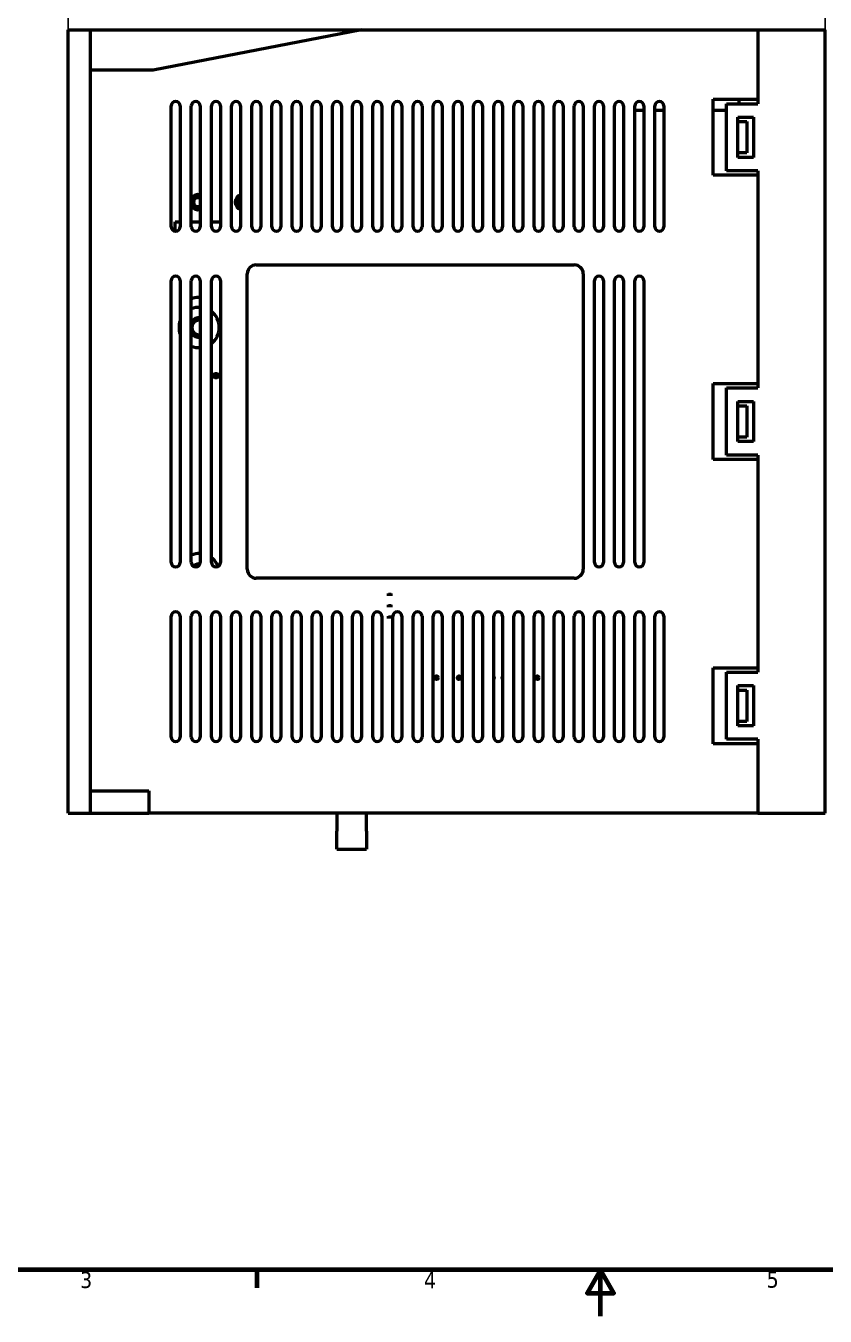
# Model space of a CAD drawing. Header units: millimetres. Extents: x 2121 to 4904, y 892 to 1933.
# Drawn here: x 2478 to 2835, y 1065 to 1642 of the extents above; entities that cross this region are included whole.
import ezdxf

# ---------------------------------------------------------------- set-up
doc = ezdxf.new("R2010")
doc.units = ezdxf.units.MM
doc.header["$LTSCALE"] = 1.8
for name, color, linetype, lineweight in [('경계(ISO)', 7, 'Continuous', 70), ('외형선(ISO)', 7, 'Continuous', 50), ('치수(ISO)', 7, 'Continuous', 25)]:
    doc.layers.add(name, color=color, linetype=linetype, lineweight=lineweight)
doc.styles.add('주 문자 (ISO)', font='')
doc.styles.add('주 텍스트 (ISO)', font='')
doc.styles.get('주 문자 (ISO)').set_extended_font_data('Tahoma')
doc.styles.get('주 텍스트 (ISO)').set_extended_font_data('Tahoma')
doc.dimstyles.new('기본값 (ISO)', dxfattribs={"dimscale": 1.8, "dimtxt": 3.5, "dimasz": 2.5, "dimexe": 3.175, "dimexo": 0, "dimgap": 0.762, "dimtad": 1, "dimrnd": 1e-08, "dimzin": 0, "dimtxsty": '주 텍스트 (ISO)', "dimcen": 0.09, "dimdle": 10, "dimclrd": 256, "dimclre": 256, "dimclrt": 256, "dimazin": 0, "dimtfac": 1.001486, "dimtmove": 0, "dimatfit": 3, "dimfxl": 1, "dimtolj": 1, "dimtzin": 0, "dimlwd": -1, "dimlwe": -1, "dimarcsym": 0})

# ---------------------------------------------------------------- blocks, each defined once
blk = doc.blocks.new('경계 Default Border')
at = {"layer": '경계(ISO)'}
blk.add_line((222.75, 10), (222.75, 6.1), dxfattribs=at)
at = {"layer": '경계(ISO)', "flags": 128}
for points in [[(10, 10), (10, 410), (584, 410), (584, 10), (10, 10)], [(297, 0), (297, 10), (294.11, 5), (299.89, 5), (297, 10)]]:
    blk.add_lwpolyline(points, dxfattribs=at)
at = {"layer": '경계(ISO)', "char_height": 3.5, "attachment_point": 7, "style": '주 텍스트 (ISO)'}
for s, insert in [('3', (184.51, 6.03)), ('4', (258.85, 6.03)), ('5', (332.9, 6.1))]:
    blk.add_mtext(s, dxfattribs=dict(at, insert=insert))
blk = doc.blocks.new('*D801')
at = {"layer": 'Defpoints', "color": 0}
for p in [(2496.96, 1668.37), (2496.96, 1639.8), (2834.96, 1639.8)]:
    blk.add_point(p, dxfattribs=at)
at = {"layer": '치수(ISO)', "color": 7}
for p, q in [((2496.96, 1639.8), (2496.96, 1674.09)), ((2834.96, 1639.8), (2834.96, 1674.09)), ((2830.46, 1668.37), (2501.46, 1668.37))]:
    blk.add_line(p, q, dxfattribs=at)
for points in [[(2501.46, 1669.12), (2501.46, 1667.62), (2496.96, 1668.37)], [(2830.46, 1667.62), (2830.46, 1669.12), (2834.96, 1668.37)]]:
    blk.add_solid(points, dxfattribs=at)
at = {"layer": '치수(ISO)', "color": 7, "insert": (2659.52, 1676.3), "char_height": 6.3, "attachment_point": 1, "style": '주 문자 (ISO)'}
blk.add_mtext('\\A1;169', dxfattribs=at)

msp = doc.modelspace()

# ---------------------------------------------------------------- linework, layer by layer
at = {"layer": '외형선(ISO)', "color": 7}
for p, q in [((2496.958, 1289.801), (2496.958, 1639.801)), ((2496.958, 1639.801), (2506.958, 1639.801)), ((2506.958, 1289.801), (2506.958, 1639.801)), ((2506.958, 1639.801), (2627.958, 1639.801)), ((2627.958, 1639.801), (2534.958, 1621.801)), ((2627.958, 1639.801), (2804.958, 1639.801)), ((2804.958, 1639.801), (2804.958, 1608.801)), ((2804.958, 1639.801), (2804.958, 1606.801)), ((2804.958, 1639.801), (2834.958, 1639.801)), ((2834.958, 1289.801), (2834.958, 1639.801)), ((2506.958, 1299.801), (2506.958, 1621.801)), ((2534.958, 1621.801), (2506.958, 1621.801)), ((2784.958, 1574.801), (2784.958, 1608.801)), ((2784.958, 1608.801), (2804.958, 1608.801)), ((2796.358, 1608.801), (2796.358, 1606.801)), ((2542.958, 1551.801), (2542.958, 1605.801)), ((2546.958, 1605.801), (2546.958, 1551.801)), ((2551.958, 1551.801), (2551.958, 1605.801)), ((2555.958, 1605.801), (2555.958, 1551.801)), ((2560.958, 1551.801), (2560.958, 1605.801)), ((2564.958, 1605.801), (2564.958, 1551.801)), ((2569.958, 1551.801), (2569.958, 1605.801)), ((2573.958, 1605.801), (2573.958, 1551.801)), ((2578.958, 1551.801), (2578.958, 1605.801)), ((2582.958, 1605.801), (2582.958, 1551.801)), ((2587.958, 1551.801), (2587.958, 1605.801)), ((2591.958, 1605.801), (2591.958, 1551.801)), ((2596.958, 1551.801), (2596.958, 1605.801)), ((2600.958, 1605.801), (2600.958, 1551.801)), ((2605.958, 1551.801), (2605.958, 1605.801)), ((2609.958, 1605.801), (2609.958, 1551.801)), ((2614.958, 1551.801), (2614.958, 1605.801)), ((2618.958, 1605.801), (2618.958, 1551.801)), ((2623.958, 1551.801), (2623.958, 1605.801)), ((2627.958, 1605.801), (2627.958, 1551.801)), ((2632.958, 1551.801), (2632.958, 1605.801)), ((2636.958, 1605.801), (2636.958, 1551.801)), ((2641.958, 1551.801), (2641.958, 1605.801)), ((2645.958, 1605.801), (2645.958, 1551.801)), ((2650.958, 1551.801), (2650.958, 1605.801)), ((2654.958, 1605.801), (2654.958, 1551.801)), ((2659.958, 1551.801), (2659.958, 1605.801)), ((2663.958, 1605.801), (2663.958, 1551.801)), ((2668.958, 1551.801), (2668.958, 1605.801)), ((2672.958, 1605.801), (2672.958, 1551.801)), ((2677.958, 1551.801), (2677.958, 1605.801)), ((2681.958, 1605.801), (2681.958, 1551.801)), ((2686.958, 1551.801), (2686.958, 1605.801)), ((2690.958, 1605.801), (2690.958, 1551.801)), ((2695.958, 1551.801), (2695.958, 1605.801)), ((2699.958, 1605.801), (2699.958, 1551.801)), ((2704.958, 1551.801), (2704.958, 1605.801)), ((2708.958, 1605.801), (2708.958, 1551.801)), ((2713.958, 1551.801), (2713.958, 1605.801)), ((2717.958, 1605.801), (2717.958, 1551.801)), ((2722.958, 1551.801), (2722.958, 1605.801)), ((2726.958, 1605.801), (2726.958, 1551.801)), ((2731.958, 1551.801), (2731.958, 1605.801)), ((2735.958, 1605.801), (2735.958, 1551.801)), ((2740.958, 1551.801), (2740.958, 1605.801)), ((2744.958, 1605.801), (2744.958, 1551.801)), ((2749.958, 1551.801), (2749.958, 1605.801)), ((2753.958, 1603.801), (2749.958, 1603.801)), ((2753.958, 1605.801), (2753.958, 1551.801)), ((2758.958, 1551.801), (2758.958, 1605.801)), ((2762.958, 1603.801), (2758.958, 1603.801)), ((2762.958, 1605.801), (2762.958, 1551.801)), ((2790.958, 1603.801), (2784.958, 1603.801)), ((2790.958, 1576.801), (2790.958, 1606.801)), ((2790.958, 1606.801), (2804.958, 1606.801)), ((2795.958, 1600.801), (2802.958, 1600.801)), ((2795.958, 1582.801), (2795.958, 1600.801)), ((2795.958, 1598.801), (2799.958, 1598.801)), ((2795.958, 1584.801), (2795.958, 1598.801)), ((2799.958, 1598.801), (2799.958, 1584.801)), ((2802.958, 1600.801), (2802.958, 1582.801)), ((2799.958, 1584.801), (2795.958, 1584.801)), ((2802.958, 1582.801), (2795.958, 1582.801)), ((2804.958, 1574.801), (2784.958, 1574.801)), ((2804.958, 1576.801), (2790.958, 1576.801)), ((2804.958, 1576.801), (2804.958, 1479.801)), ((2804.958, 1574.801), (2804.958, 1481.801)), ((2552.458, 1565.105), (2552.458, 1562.801)), ((2572.458, 1565.105), (2572.458, 1562.801)), ((2544.678, 1549.821), (2544.678, 1554.001)), ((2544.678, 1554.001), (2546.958, 1554.001)), ((2551.958, 1554.001), (2555.958, 1554.001)), ((2560.958, 1554.001), (2564.958, 1554.001)), ((2580.958, 1534.801), (2722.958, 1534.801)), ((2576.958, 1398.801), (2576.958, 1530.801)), ((2726.958, 1530.801), (2726.958, 1398.801)), ((2542.958, 1401.801), (2542.958, 1527.801)), ((2546.958, 1527.801), (2546.958, 1401.801)), ((2551.958, 1401.801), (2551.958, 1527.801)), ((2555.958, 1527.801), (2555.958, 1401.801)), ((2560.958, 1401.801), (2560.958, 1527.801)), ((2564.958, 1527.801), (2564.958, 1401.801)), ((2731.958, 1401.801), (2731.958, 1527.801)), ((2735.958, 1527.801), (2735.958, 1401.801)), ((2740.958, 1401.801), (2740.958, 1527.801)), ((2744.958, 1527.801), (2744.958, 1401.801)), ((2749.958, 1401.801), (2749.958, 1527.801)), ((2753.958, 1527.801), (2753.958, 1401.801)), ((2553.349, 1510.548), (2551.958, 1508.139)), ((2555.958, 1503.101), (2553.267, 1503.101)), ((2784.958, 1447.801), (2784.958, 1481.801)), ((2784.958, 1481.801), (2804.958, 1481.801)), ((2790.958, 1479.801), (2804.958, 1479.801)), ((2790.958, 1449.801), (2790.958, 1479.801)), ((2795.958, 1455.801), (2795.958, 1473.801)), ((2795.958, 1473.801), (2802.958, 1473.801)), ((2795.958, 1471.801), (2799.958, 1471.801)), ((2795.958, 1457.801), (2795.958, 1471.801)), ((2799.958, 1471.801), (2799.958, 1457.801)), ((2802.958, 1473.801), (2802.958, 1455.801)), ((2799.958, 1457.801), (2795.958, 1457.801)), ((2802.958, 1455.801), (2795.958, 1455.801)), ((2804.958, 1447.801), (2784.958, 1447.801)), ((2804.958, 1449.801), (2790.958, 1449.801)), ((2804.958, 1449.801), (2804.958, 1352.801)), ((2804.958, 1447.801), (2804.958, 1354.801)), ((2555.478, 1400.501), (2553.267, 1400.501)), ((2722.958, 1394.801), (2580.958, 1394.801)), ((2640.038, 1387.489), (2640.038, 1388.019)), ((2640.038, 1386.959), (2640.038, 1387.489)), ((2641.158, 1387.489), (2640.038, 1387.489)), ((2641.158, 1387.489), (2641.158, 1388.019)), ((2641.158, 1386.959), (2641.158, 1387.489)), ((2640.038, 1382.409), (2640.038, 1382.939)), ((2640.038, 1381.879), (2640.038, 1382.409)), ((2641.158, 1382.409), (2640.038, 1382.409)), ((2641.158, 1382.409), (2641.158, 1382.939)), ((2641.158, 1381.879), (2641.158, 1382.409)), ((2542.958, 1323.801), (2542.958, 1377.801)), ((2546.958, 1377.801), (2546.958, 1323.801)), ((2551.958, 1323.801), (2551.958, 1377.801)), ((2555.958, 1377.801), (2555.958, 1323.801)), ((2560.958, 1323.801), (2560.958, 1377.801)), ((2564.958, 1377.801), (2564.958, 1323.801)), ((2569.958, 1323.801), (2569.958, 1377.801)), ((2573.958, 1377.801), (2573.958, 1323.801)), ((2578.958, 1323.801), (2578.958, 1377.801)), ((2582.958, 1377.801), (2582.958, 1323.801)), ((2587.958, 1323.801), (2587.958, 1377.801)), ((2591.958, 1377.801), (2591.958, 1323.801)), ((2596.958, 1323.801), (2596.958, 1377.801)), ((2600.958, 1377.801), (2600.958, 1323.801)), ((2605.958, 1323.801), (2605.958, 1377.801)), ((2609.958, 1377.801), (2609.958, 1323.801)), ((2614.958, 1323.801), (2614.958, 1377.801)), ((2618.958, 1377.801), (2618.958, 1323.801)), ((2623.958, 1323.801), (2623.958, 1377.801)), ((2627.958, 1377.801), (2627.958, 1323.801)), ((2632.958, 1323.801), (2632.958, 1377.801)), ((2636.958, 1377.801), (2636.958, 1323.801)), ((2640.038, 1377.329), (2640.038, 1377.859)), ((2640.038, 1376.799), (2640.038, 1377.329)), ((2641.158, 1377.329), (2640.038, 1377.329)), ((2641.158, 1377.329), (2641.158, 1377.859)), ((2641.158, 1376.799), (2641.158, 1377.329)), ((2641.958, 1323.801), (2641.958, 1377.801)), ((2645.958, 1377.801), (2645.958, 1323.801)), ((2650.958, 1323.801), (2650.958, 1377.801)), ((2654.958, 1377.801), (2654.958, 1323.801)), ((2659.958, 1323.801), (2659.958, 1377.801)), ((2663.958, 1377.801), (2663.958, 1323.801)), ((2668.958, 1323.801), (2668.958, 1377.801)), ((2672.958, 1377.801), (2672.958, 1323.801)), ((2677.958, 1323.801), (2677.958, 1377.801)), ((2681.958, 1377.801), (2681.958, 1323.801)), ((2686.958, 1323.801), (2686.958, 1377.801)), ((2690.958, 1377.801), (2690.958, 1323.801)), ((2695.958, 1323.801), (2695.958, 1377.801)), ((2699.958, 1377.801), (2699.958, 1323.801)), ((2704.958, 1323.801), (2704.958, 1377.801)), ((2708.958, 1377.801), (2708.958, 1323.801)), ((2713.958, 1323.801), (2713.958, 1377.801)), ((2717.958, 1377.801), (2717.958, 1323.801)), ((2722.958, 1323.801), (2722.958, 1377.801)), ((2726.958, 1377.801), (2726.958, 1323.801)), ((2731.958, 1323.801), (2731.958, 1377.801)), ((2735.958, 1377.801), (2735.958, 1323.801)), ((2740.958, 1323.801), (2740.958, 1377.801)), ((2744.958, 1377.801), (2744.958, 1323.801)), ((2749.958, 1323.801), (2749.958, 1377.801)), ((2753.958, 1377.801), (2753.958, 1323.801)), ((2758.958, 1323.801), (2758.958, 1377.801)), ((2762.958, 1377.801), (2762.958, 1323.801)), ((2784.958, 1320.801), (2784.958, 1354.801)), ((2784.958, 1354.801), (2804.958, 1354.801)), ((2790.958, 1352.801), (2804.958, 1352.801)), ((2790.958, 1322.801), (2790.958, 1352.801)), ((2795.958, 1328.801), (2795.958, 1346.801)), ((2795.958, 1346.801), (2802.958, 1346.801)), ((2795.958, 1344.801), (2799.958, 1344.801)), ((2795.958, 1330.801), (2795.958, 1344.801)), ((2799.958, 1344.801), (2799.958, 1330.801)), ((2802.958, 1346.801), (2802.958, 1328.801)), ((2799.958, 1330.801), (2795.958, 1330.801)), ((2802.958, 1328.801), (2795.958, 1328.801)), ((2804.958, 1320.801), (2784.958, 1320.801)), ((2804.958, 1322.801), (2790.958, 1322.801)), ((2804.958, 1322.801), (2804.958, 1289.801)), ((2804.958, 1320.801), (2804.958, 1289.801)), ((2506.958, 1299.801), (2532.958, 1299.801)), ((2532.958, 1299.801), (2532.958, 1289.801)), ((2496.958, 1289.801), (2506.958, 1289.801)), ((2506.958, 1289.801), (2532.958, 1289.801)), ((2804.958, 1289.801), (2532.958, 1289.801)), ((2616.958, 1289.801), (2616.958, 1281.801)), ((2630.158, 1281.801), (2630.158, 1289.801)), ((2804.958, 1289.801), (2834.958, 1289.801)), ((2616.958, 1273.801), (2616.958, 1281.801)), ((2630.158, 1281.801), (2630.158, 1273.801)), ((2616.958, 1273.801), (2630.158, 1273.801))]:
    msp.add_line(p, q, dxfattribs=at)
for centre, radius in [((2562.958, 1485.301), 1), ((2562.958, 1485.301), 0.45), ((2661.458, 1350.301), 0.8), ((2671.458, 1350.301), 0.8), ((2706.458, 1350.301), 0.8)]:
    msp.add_circle(centre, radius, dxfattribs=at)
for centre, radius, start, end in [((2544.958, 1605.801), 2, 0, 180), ((2553.958, 1605.801), 2, 0, 180), ((2562.958, 1605.801), 2, 0, 180), ((2571.958, 1605.801), 2, 0, 180), ((2580.958, 1605.801), 2, 0, 180), ((2589.958, 1605.801), 2, 0, 180), ((2598.958, 1605.801), 2, 0, 180), ((2607.958, 1605.801), 2, 0, 180), ((2616.958, 1605.801), 2, 0, 180), ((2625.958, 1605.801), 2, 0, 180), ((2634.958, 1605.801), 2, 0, 180), ((2643.958, 1605.801), 2, 0, 180), ((2652.958, 1605.801), 2, 0, 180), ((2661.958, 1605.801), 2, 0, 180), ((2670.958, 1605.801), 2, 0, 180), ((2679.958, 1605.801), 2, 0, 180), ((2688.958, 1605.801), 2, 0, 180), ((2697.958, 1605.801), 2, 0, 180), ((2706.958, 1605.801), 2, 0, 180), ((2715.958, 1605.801), 2, 0, 180), ((2724.958, 1605.801), 2, 0, 180), ((2733.958, 1605.801), 2, 0, 180), ((2742.958, 1605.801), 2, 0, 180), ((2751.958, 1605.801), 2, 0, 180), ((2760.958, 1605.801), 2, 0, 180), ((2554.958, 1562.801), 3.4, 72.895365, 151.927513), ((2554.958, 1562.801), 2.5, 66.421822, 293.578178), ((2554.958, 1562.801), 2, 60, 300), ((2574.958, 1562.801), 3.4, 107.104635, 252.895365), ((2574.958, 1562.801), 2.5, 113.578178, 246.421822), ((2574.958, 1562.801), 2, 120, 240), ((2554.958, 1562.801), 3.4, 208.072487, 287.104635), ((2544.958, 1551.801), 2, 180, 0), ((2553.958, 1551.801), 2, 180, 0), ((2562.958, 1551.801), 2, 180, 0), ((2571.958, 1551.801), 2, 180, 0), ((2580.958, 1551.801), 2, 180, 0), ((2589.958, 1551.801), 2, 180, 0), ((2598.958, 1551.801), 2, 180, 0), ((2607.958, 1551.801), 2, 180, 0), ((2616.958, 1551.801), 2, 180, 0), ((2625.958, 1551.801), 2, 180, 0), ((2634.958, 1551.801), 2, 180, 0), ((2643.958, 1551.801), 2, 180, 0), ((2652.958, 1551.801), 2, 180, 0), ((2661.958, 1551.801), 2, 180, 0), ((2670.958, 1551.801), 2, 180, 0), ((2679.958, 1551.801), 2, 180, 0), ((2688.958, 1551.801), 2, 180, 0), ((2697.958, 1551.801), 2, 180, 0), ((2706.958, 1551.801), 2, 180, 0), ((2715.958, 1551.801), 2, 180, 0), ((2724.958, 1551.801), 2, 180, 0), ((2733.958, 1551.801), 2, 180, 0), ((2742.958, 1551.801), 2, 180, 0), ((2751.958, 1551.801), 2, 180, 0), ((2760.958, 1551.801), 2, 180, 0), ((2580.958, 1530.801), 4, 90, 180), ((2722.958, 1530.801), 4, 0, 90), ((2544.958, 1527.801), 2, 0, 180), ((2553.958, 1527.801), 2, 0, 180), ((2562.958, 1527.801), 2, 0, 180), ((2733.958, 1527.801), 2, 0, 180), ((2742.958, 1527.801), 2, 0, 180), ((2751.958, 1527.801), 2, 0, 180), ((2555.458, 1506.801), 13.398, 101.926047, 105.14347), ((2555.458, 1506.801), 13.4, 87.861601, 101.631293), ((2555.458, 1506.801), 9, 86.815261, 112.88538), ((2555.458, 1506.801), 4.33, 83.368561, 143.93751), ((2555.458, 1506.801), 4.3, 83.322595, 119.368846), ((2555.458, 1506.801), 9, 307.669887, 52.330113), ((2555.458, 1506.801), 9, 160.811864, 199.188136), ((2555.458, 1506.801), 3.242, 81.128103, 278.871897), ((2555.458, 1506.801), 4.3, 215.515984, 239.368846), ((2555.458, 1506.801), 4.33, 216.06249, 276.631439), ((2555.458, 1506.801), 9, 247.11462, 273.184739), ((2544.958, 1401.801), 2, 180, 0), ((2555.458, 1396.801), 9, 86.815261, 112.88538), ((2553.958, 1401.801), 2, 180, 0), ((2555.458, 1396.801), 4.33, 84.986856, 128.411633), ((2555.458, 1396.801), 9, 20.941502, 52.330113), ((2562.958, 1401.801), 2, 180, 0), ((2733.958, 1401.801), 2, 180, 0), ((2742.958, 1401.801), 2, 180, 0), ((2751.958, 1401.801), 2, 180, 0), ((2555.458, 1396.801), 4.3, 120.631154, 128.301849), ((2555.458, 1396.801), 3.242, 102.592463, 110.806026), ((2580.958, 1398.801), 4, 180, 270), ((2722.958, 1398.801), 4, 270, 0), ((2544.958, 1377.801), 2, 0, 180), ((2553.958, 1377.801), 2, 0, 180), ((2562.958, 1377.801), 2, 0, 180), ((2571.958, 1377.801), 2, 0, 180), ((2580.958, 1377.801), 2, 0, 180), ((2589.958, 1377.801), 2, 0, 180), ((2598.958, 1377.801), 2, 0, 180), ((2607.958, 1377.801), 2, 0, 180), ((2616.958, 1377.801), 2, 0, 180), ((2625.958, 1377.801), 2, 0, 180), ((2634.958, 1377.801), 2, 0, 180), ((2643.958, 1377.801), 2, 0, 180), ((2652.958, 1377.801), 2, 0, 180), ((2661.958, 1377.801), 2, 0, 180), ((2670.958, 1377.801), 2, 0, 180), ((2679.958, 1377.801), 2, 0, 180), ((2688.958, 1377.801), 2, 0, 180), ((2697.958, 1377.801), 2, 0, 180), ((2706.958, 1377.801), 2, 0, 180), ((2715.958, 1377.801), 2, 0, 180), ((2724.958, 1377.801), 2, 0, 180), ((2733.958, 1377.801), 2, 0, 180), ((2742.958, 1377.801), 2, 0, 180), ((2751.958, 1377.801), 2, 0, 180), ((2760.958, 1377.801), 2, 0, 180), ((2686.458, 1350.301), 0.8, 308.682187, 51.317813), ((2691.458, 1350.301), 0.8, 128.682187, 231.317813), ((2544.958, 1323.801), 2, 180, 0), ((2553.958, 1323.801), 2, 180, 0), ((2562.958, 1323.801), 2, 180, 0), ((2571.958, 1323.801), 2, 180, 0), ((2580.958, 1323.801), 2, 180, 0), ((2589.958, 1323.801), 2, 180, 0), ((2598.958, 1323.801), 2, 180, 0), ((2607.958, 1323.801), 2, 180, 0), ((2616.958, 1323.801), 2, 180, 0), ((2625.958, 1323.801), 2, 180, 0), ((2634.958, 1323.801), 2, 180, 0), ((2643.958, 1323.801), 2, 180, 0), ((2652.958, 1323.801), 2, 180, 0), ((2661.958, 1323.801), 2, 180, 0), ((2670.958, 1323.801), 2, 180, 0), ((2679.958, 1323.801), 2, 180, 0), ((2688.958, 1323.801), 2, 180, 0), ((2697.958, 1323.801), 2, 180, 0), ((2706.958, 1323.801), 2, 180, 0), ((2715.958, 1323.801), 2, 180, 0), ((2724.958, 1323.801), 2, 180, 0), ((2733.958, 1323.801), 2, 180, 0), ((2742.958, 1323.801), 2, 180, 0), ((2751.958, 1323.801), 2, 180, 0), ((2760.958, 1323.801), 2, 180, 0)]:
    msp.add_arc(centre, radius, start, end, dxfattribs=at)
for centre, major_axis, ratio, start_param, end_param in [((2552.975, 1518.874), (-0.245, 1.046), 0.9648053, 6.2572187, 6.3237701), ((2555.431, 1506.817), (-3.701, 2.137), 0.9999736, 5.7448538, 6.184821), ((2555.458, 1506.77), (0, -4.273), 0.9999736, 5.7448538, 6.4004621), ((2555.458, 1396.832), (0, 4.273), 0.9999736, 6.1966945, 6.8215168)]:
    msp.add_ellipse(centre, major_axis=major_axis, ratio=ratio, start_param=start_param, end_param=end_param, dxfattribs=at)

# ---------------------------------------------------------------- block references
at = {"color": 7, "xscale": 2.0655, "yscale": 2.0655, "zscale": 2.0655}
msp.add_blockref('경계 Default Border', (2121.178, 1065.062), dxfattribs=at)

# ---------------------------------------------------------------- dimensions: what is measured, and where the dimension line sits
at = {"layer": '치수(ISO)', "color": 7}
dim = msp.add_linear_dim(base=(2496.958, 1668.373), p1=(2834.958, 1639.801), p2=(2496.958, 1639.801), dimstyle='기본값 (ISO)', override={"dimlfac": 0.5, "dimzin": 8, "dimdsep": 46, "dimtxsty": '주 문자 (ISO)', "dimclrd": 7, "dimclre": 7, "dimclrt": 7, "dimtofl": 0, "dimatfit": 1}, dxfattribs=at)
dim.commit()
dim.dimension.update_dxf_attribs({"geometry": '*D801', "text_midpoint": (2665.958, 1668.373), "dimtype": 160})

doc.saveas('drawing.dxf')
